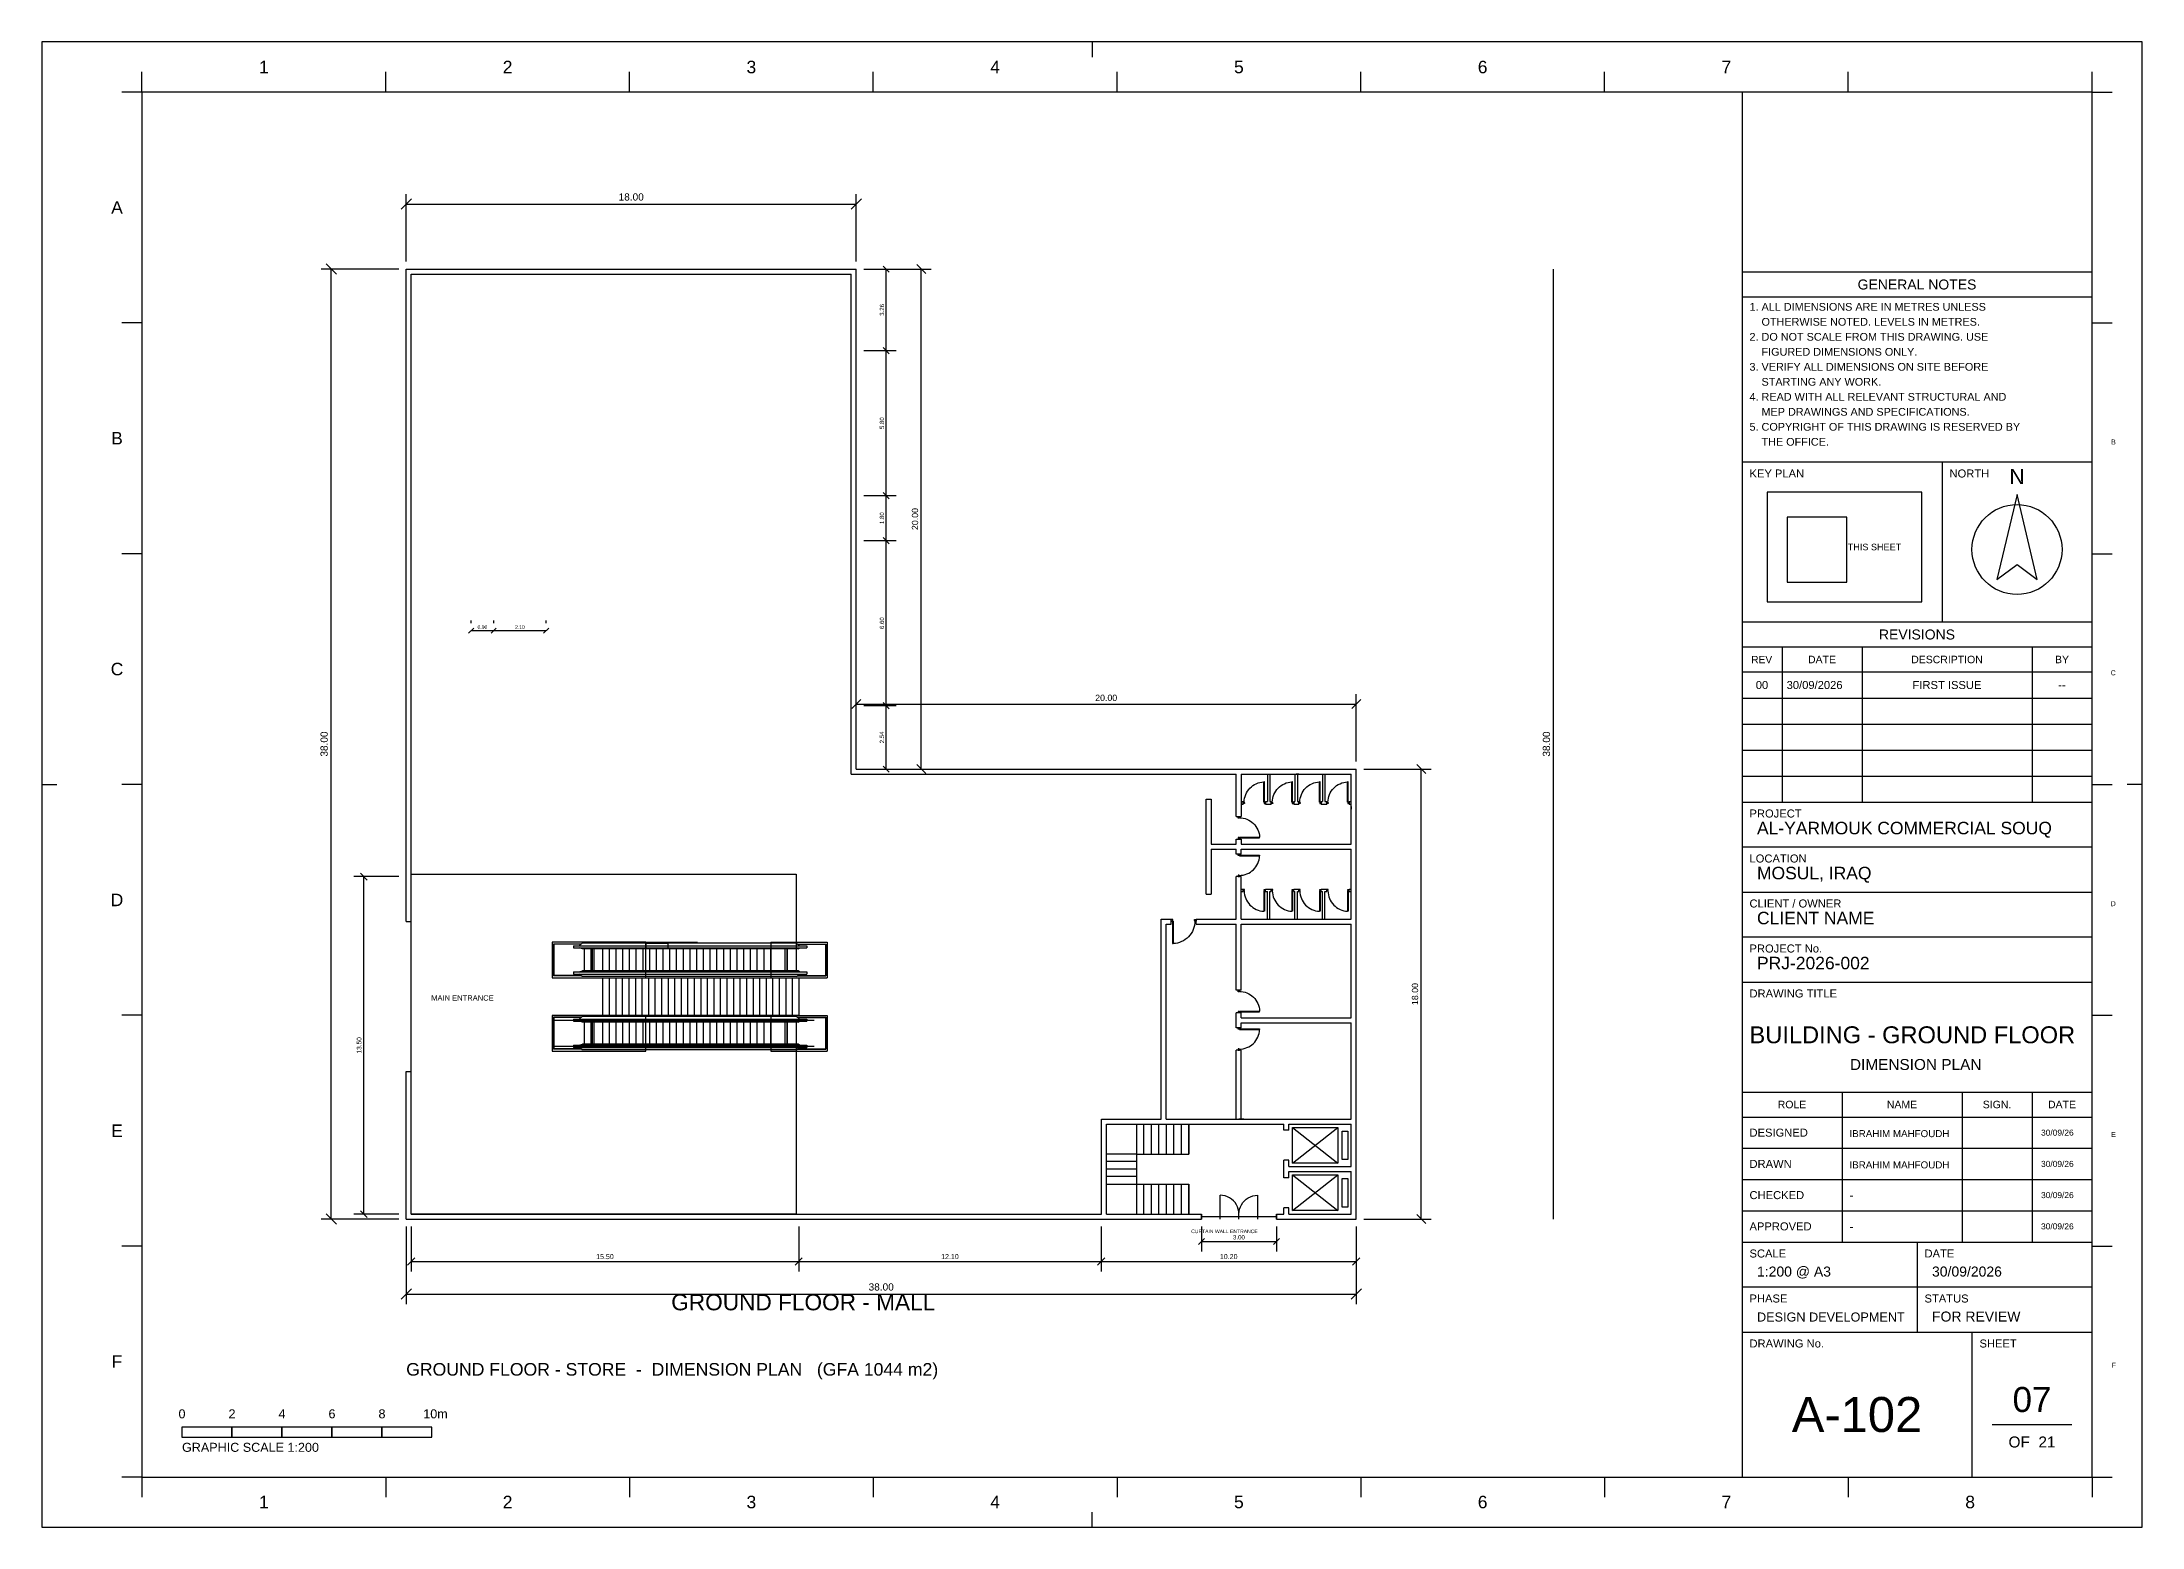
# Model space of a CAD drawing. Header units: metres. Extents: x 0 to 3661, y -5 to 371.
# Drawn here: x 2508 to 2592, y 0 to 59.4 of the extents above; entities that cross this region are included whole.
import ezdxf
from ezdxf.enums import TextEntityAlignment as Align

# ---------------------------------------------------------------- set-up
doc = ezdxf.new("R2010")
doc.units = ezdxf.units.M
doc.header["$MEASUREMENT"] = 0
doc.layers.get('0').update_dxf_attribs({"color": 8})
for name, color, linetype in [('A-AREA', 5, 'Continuous'), ('A-DIM', 1, 'Continuous'), ('A-DOOR', 4, 'Continuous'), ('A-GLAZ', 4, 'Continuous'), ('A-TEXT', 7, 'Continuous'), ('A-WALL', 7, 'Continuous'), ('A3_FRAME', 7, 'Continuous'), ('A3_SHEET', 7, 'Continuous'), ('COL', 7, 'Continuous'), ('OP-ARQ-PISO', 7, 'Continuous'), ('OP-PROY_2', 7, 'Continuous'), ('STAIR', 8, 'Continuous'), ('TB_FIELDS', 7, 'Continuous'), ('TB_HEADINGS', 7, 'Continuous'), ('TB_LABELS', 7, 'Continuous'), ('TB_LINES_THICK', 7, 'Continuous'), ('TB_LINES_THIN', 7, 'Continuous'), ('TB_SYMBOLS', 7, 'Continuous'), ('TITLE', 1, 'Continuous'), ('WALL', 7, 'Continuous'), ('WINDOW', 7, 'Continuous')]:
    doc.layers.add(name, color=color, linetype=linetype)
doc.styles.get("Standard").update_dxf_attribs({"font": 'arial.ttf'})

msp = doc.modelspace()

# ---------------------------------------------------------------- linework, layer by layer
for p, q in [((2532.154, 23.396), (2528.409, 23.396)), ((2528.409, 23.396), (2528.409, 21.973)), ((2529.568, 23.32), (2528.466, 23.32)), ((2528.466, 23.32), (2528.466, 22.049)), ((2529.554, 23.308), (2528.478, 23.308)), ((2528.478, 23.308), (2528.478, 22.06)), ((2529.263, 23.25), (2538.591, 23.25)), ((2529.263, 23.25), (2529.263, 23.161)), ((2529.263, 23.161), (2538.591, 23.161)), ((2529.61, 23.353), (2529.481, 23.25)), ((2529.624, 23.12), (2529.481, 23.161)), ((2538.178, 23.353), (2529.61, 23.353)), ((2538.247, 23.12), (2529.624, 23.12)), ((2529.693, 23.12), (2529.693, 22.249)), ((2529.968, 22.249), (2529.968, 23.12)), ((2529.984, 22.249), (2529.984, 23.12)), ((2530.001, 23.12), (2530.001, 22.249)), ((2530.07, 23.12), (2530.07, 22.249)), ((2530.428, 22.249), (2530.428, 23.12)), ((2530.697, 22.249), (2530.697, 23.12)), ((2530.966, 22.249), (2530.966, 23.12)), ((2531.235, 22.249), (2531.235, 23.12)), ((2531.503, 22.249), (2531.503, 23.12)), ((2531.772, 22.249), (2531.772, 23.12)), ((2532.041, 22.249), (2532.041, 23.12)), ((2532.154, 21.973), (2532.154, 23.396)), ((2532.31, 22.249), (2532.31, 23.12)), ((2532.579, 22.249), (2532.579, 23.12)), ((2532.848, 22.249), (2532.848, 23.12)), ((2533.116, 22.249), (2533.116, 23.12)), ((2533.385, 22.249), (2533.385, 23.12)), ((2533.654, 22.249), (2533.654, 23.12)), ((2533.923, 22.249), (2533.923, 23.12)), ((2534.192, 22.249), (2534.192, 23.12)), ((2534.461, 22.249), (2534.461, 23.12)), ((2534.729, 22.249), (2534.729, 23.12)), ((2534.998, 22.249), (2534.998, 23.12)), ((2535.267, 22.249), (2535.267, 23.12)), ((2535.536, 22.249), (2535.536, 23.12)), ((2535.805, 22.249), (2535.805, 23.12)), ((2536.074, 22.249), (2536.074, 23.12)), ((2536.342, 22.249), (2536.342, 23.12)), ((2536.611, 22.249), (2536.611, 23.12)), ((2536.88, 22.249), (2536.88, 23.12)), ((2537.152, 23.396), (2537.152, 21.973)), ((2537.152, 23.396), (2539.409, 23.396)), ((2537.152, 22.249), (2537.152, 23.12)), ((2537.717, 23.12), (2537.717, 22.249)), ((2537.787, 23.12), (2537.787, 22.249)), ((2537.803, 22.249), (2537.803, 23.12)), ((2537.819, 22.249), (2537.819, 23.12)), ((2538.164, 23.12), (2538.164, 22.249)), ((2538.178, 23.353), (2538.306, 23.25)), ((2538.219, 23.32), (2539.352, 23.32)), ((2538.233, 23.308), (2539.341, 23.308)), ((2538.247, 23.12), (2538.306, 23.161)), ((2538.591, 23.25), (2538.591, 23.161)), ((2539.341, 23.308), (2539.341, 22.06)), ((2539.352, 23.32), (2539.352, 22.049)), ((2539.409, 23.396), (2539.409, 21.973)), ((2528.409, 21.973), (2532.154, 21.973)), ((2529.568, 22.049), (2528.466, 22.049)), ((2529.554, 22.06), (2528.478, 22.06)), ((2529.263, 22.208), (2538.591, 22.208)), ((2529.263, 22.208), (2529.263, 22.119)), ((2529.263, 22.119), (2538.591, 22.119)), ((2529.481, 22.208), (2529.624, 22.249)), ((2529.61, 22.016), (2529.481, 22.119)), ((2538.178, 22.016), (2529.61, 22.016)), ((2538.244, 22.249), (2529.624, 22.249)), ((2537.152, 21.973), (2539.409, 21.973)), ((2538.178, 22.016), (2538.306, 22.119)), ((2538.219, 22.049), (2539.352, 22.049)), ((2538.233, 22.06), (2539.341, 22.06)), ((2538.306, 22.208), (2538.244, 22.249)), ((2538.591, 22.208), (2538.591, 22.119)), ((2532.154, 20.463), (2528.409, 20.463)), ((2528.409, 20.463), (2528.409, 19.039)), ((2529.568, 20.387), (2528.466, 20.387)), ((2528.466, 20.387), (2528.466, 19.116)), ((2528.466, 20.272), (2538.887, 20.272)), ((2529.554, 20.375), (2528.478, 20.375)), ((2528.478, 20.375), (2528.478, 19.127)), ((2529.263, 20.317), (2538.591, 20.317)), ((2529.263, 20.317), (2529.263, 20.228)), ((2529.263, 20.228), (2538.591, 20.228)), ((2529.61, 20.42), (2529.481, 20.317)), ((2529.624, 20.187), (2529.481, 20.228)), ((2538.178, 20.42), (2529.61, 20.42)), ((2538.247, 20.187), (2529.624, 20.187)), ((2529.693, 20.187), (2529.693, 19.315)), ((2529.968, 19.315), (2529.968, 20.187)), ((2529.984, 19.315), (2529.984, 20.187)), ((2530.001, 20.187), (2530.001, 19.315)), ((2530.07, 20.187), (2530.07, 19.315)), ((2530.428, 19.315), (2530.428, 20.187)), ((2530.697, 19.315), (2530.697, 20.187)), ((2530.966, 19.315), (2530.966, 20.187)), ((2531.235, 19.315), (2531.235, 20.187)), ((2531.503, 19.315), (2531.503, 20.187)), ((2531.772, 19.315), (2531.772, 20.187)), ((2532.041, 19.315), (2532.041, 20.187)), ((2532.154, 19.039), (2532.154, 20.463)), ((2532.31, 19.315), (2532.31, 20.187)), ((2532.579, 19.315), (2532.579, 20.187)), ((2532.848, 19.315), (2532.848, 20.187)), ((2533.116, 19.315), (2533.116, 20.187)), ((2533.385, 19.315), (2533.385, 20.187)), ((2533.654, 19.315), (2533.654, 20.187)), ((2533.923, 19.315), (2533.923, 20.187)), ((2534.192, 19.315), (2534.192, 20.187)), ((2534.461, 19.315), (2534.461, 20.187)), ((2534.729, 19.315), (2534.729, 20.187)), ((2534.998, 19.315), (2534.998, 20.187)), ((2535.267, 19.315), (2535.267, 20.187)), ((2535.536, 19.315), (2535.536, 20.187)), ((2535.805, 19.315), (2535.805, 20.187)), ((2536.074, 19.315), (2536.074, 20.187)), ((2536.342, 19.315), (2536.342, 20.187)), ((2536.611, 19.315), (2536.611, 20.187)), ((2536.88, 19.315), (2536.88, 20.187)), ((2537.152, 20.463), (2537.152, 19.039)), ((2537.152, 20.463), (2539.409, 20.463)), ((2537.152, 19.315), (2537.152, 20.187)), ((2537.717, 20.187), (2537.717, 19.315)), ((2537.787, 20.187), (2537.787, 19.315)), ((2537.803, 19.315), (2537.803, 20.187)), ((2537.819, 19.315), (2537.819, 20.187)), ((2538.164, 20.187), (2538.164, 19.315)), ((2538.178, 20.42), (2538.306, 20.317)), ((2538.219, 20.387), (2539.352, 20.387)), ((2538.233, 20.375), (2539.341, 20.375)), ((2538.247, 20.187), (2538.306, 20.228)), ((2538.591, 20.317), (2538.591, 20.228)), ((2539.341, 20.375), (2539.341, 19.127)), ((2539.352, 20.387), (2539.352, 19.116)), ((2539.409, 20.463), (2539.409, 19.039)), ((2528.409, 19.039), (2532.154, 19.039)), ((2528.466, 19.23), (2538.887, 19.23)), ((2529.568, 19.116), (2528.466, 19.116)), ((2529.554, 19.127), (2528.478, 19.127)), ((2529.263, 19.275), (2538.591, 19.275)), ((2529.263, 19.275), (2529.263, 19.185)), ((2529.263, 19.185), (2538.591, 19.185)), ((2529.481, 19.275), (2529.624, 19.315)), ((2529.61, 19.082), (2529.481, 19.185)), ((2538.178, 19.082), (2529.61, 19.082)), ((2538.244, 19.315), (2529.624, 19.315)), ((2537.152, 19.039), (2539.409, 19.039)), ((2538.178, 19.082), (2538.306, 19.185)), ((2538.219, 19.116), (2539.352, 19.116)), ((2538.233, 19.127), (2539.341, 19.127)), ((2538.306, 19.275), (2538.244, 19.315)), ((2538.591, 19.275), (2538.591, 19.185)), ((2551.778, 16.118), (2551.778, 14.918)), ((2552.078, 14.918), (2552.078, 16.118)), ((2552.378, 14.918), (2552.378, 16.118)), ((2552.678, 14.918), (2552.678, 16.118)), ((2552.978, 14.918), (2552.978, 16.118)), ((2553.278, 14.918), (2553.278, 16.118)), ((2553.578, 14.918), (2553.578, 16.118)), ((2553.878, 14.918), (2553.878, 16.118)), ((2553.878, 16.118), (2553.878, 14.918)), ((2557.878, 15.868), (2557.678, 15.868)), ((2551.778, 14.918), (2550.578, 14.918)), ((2551.778, 14.618), (2550.578, 14.618)), ((2551.778, 14.318), (2550.578, 14.318)), ((2551.778, 14.918), (2551.778, 14.618)), ((2551.778, 14.918), (2552.078, 14.918)), ((2551.778, 14.618), (2551.778, 14.318)), ((2551.778, 14.318), (2551.778, 14.018)), ((2552.078, 14.918), (2552.378, 14.918)), ((2552.378, 14.918), (2552.678, 14.918)), ((2552.678, 14.918), (2552.978, 14.918)), ((2552.978, 14.918), (2553.278, 14.918)), ((2553.278, 14.918), (2553.578, 14.918)), ((2553.578, 14.918), (2553.878, 14.918)), ((2557.878, 14.668), (2557.678, 14.668)), ((2551.778, 14.018), (2550.578, 14.018)), ((2550.578, 13.718), (2551.778, 13.718)), ((2551.778, 14.018), (2551.778, 13.718)), ((2551.778, 13.718), (2551.778, 12.518)), ((2551.778, 13.718), (2553.578, 13.718)), ((2552.078, 12.518), (2552.078, 13.718)), ((2552.378, 12.518), (2552.378, 13.718)), ((2552.678, 12.518), (2552.678, 13.718)), ((2552.978, 12.518), (2552.978, 13.718)), ((2553.278, 12.518), (2553.278, 13.718)), ((2553.578, 12.518), (2553.578, 13.718)), ((2553.578, 13.718), (2553.878, 13.718)), ((2553.878, 12.518), (2553.878, 13.718)), ((2553.878, 13.718), (2553.878, 12.518)), ((2557.878, 13.968), (2557.678, 13.968)), ((2557.878, 12.768), (2557.678, 12.768)), ((2554.378, 12.518), (2554.378, 12.318)), ((2557.378, 12.518), (2557.378, 12.318))]:
    msp.add_line(p, q)
msp.add_lwpolyline([(2538.164, 19.315), (2538.164, 12.518), (2522.768, 12.518), (2522.768, 26.118), (2538.164, 26.118), (2538.164, 23.12)])
at = {"layer": 'A-DIM'}
for p, q in [((2522.362, 52.712), (2522.774, 53.124)), ((2522.568, 50.618), (2522.568, 53.318)), ((2540.362, 52.712), (2540.774, 53.124)), ((2540.568, 50.618), (2540.568, 53.318)), ((2522.568, 52.918), (2540.568, 52.918)), ((2519.774, 50.112), (2519.362, 50.524)), ((2541.891, 50.191), (2541.645, 50.437)), ((2543.348, 50.138), (2542.988, 50.498)), ((2522.268, 50.318), (2519.168, 50.318)), ((2519.568, 12.318), (2519.568, 50.318)), ((2540.868, 50.318), (2543.568, 50.318)), ((2540.868, 50.314), (2542.168, 50.314)), ((2541.768, 47.054), (2541.768, 50.314)), ((2543.168, 30.318), (2543.168, 50.318)), ((2568.46, 12.318), (2568.46, 50.318)), ((2540.868, 47.054), (2542.168, 47.054)), ((2540.868, 47.054), (2542.168, 47.054)), ((2541.891, 46.931), (2541.645, 47.177)), ((2541.891, 46.931), (2541.645, 47.177)), ((2541.768, 41.254), (2541.768, 47.054)), ((2540.868, 41.254), (2542.168, 41.254)), ((2540.868, 41.254), (2542.168, 41.254)), ((2541.891, 41.131), (2541.645, 41.377)), ((2541.891, 41.131), (2541.645, 41.377)), ((2541.768, 39.454), (2541.768, 41.254)), ((2541.891, 39.331), (2541.645, 39.577)), ((2541.891, 39.331), (2541.645, 39.577)), ((2540.868, 39.454), (2542.168, 39.454)), ((2540.868, 39.454), (2542.168, 39.454)), ((2541.768, 32.854), (2541.768, 39.454)), ((2525.168, 36.154), (2525.168, 36.254)), ((2526.068, 36.154), (2526.068, 36.254)), ((2526.068, 36.154), (2526.068, 36.254)), ((2528.168, 36.154), (2528.168, 36.254)), ((2525.065, 35.751), (2525.271, 35.957)), ((2525.168, 35.854), (2526.068, 35.854)), ((2525.965, 35.751), (2526.171, 35.957)), ((2525.965, 35.751), (2526.171, 35.957)), ((2526.068, 35.854), (2528.168, 35.854)), ((2528.065, 35.751), (2528.271, 35.957)), ((2540.388, 32.738), (2540.748, 33.098)), ((2540.568, 30.618), (2540.568, 33.318)), ((2540.568, 32.918), (2560.568, 32.918)), ((2540.868, 32.854), (2542.168, 32.854)), ((2540.868, 32.854), (2542.168, 32.854)), ((2541.891, 32.731), (2541.645, 32.977)), ((2541.891, 32.731), (2541.645, 32.977)), ((2541.768, 30.314), (2541.768, 32.854)), ((2560.388, 32.738), (2560.748, 33.098)), ((2560.568, 30.618), (2560.568, 33.318)), ((2540.868, 30.318), (2543.568, 30.318)), ((2540.868, 30.314), (2542.168, 30.314)), ((2541.891, 30.191), (2541.645, 30.437)), ((2543.348, 30.138), (2542.988, 30.498)), ((2560.868, 30.318), (2563.568, 30.318)), ((2563.348, 30.138), (2562.988, 30.498)), ((2563.168, 12.318), (2563.168, 30.318)), ((2521.002, 25.88), (2520.734, 26.148)), ((2522.268, 26.014), (2520.468, 26.014)), ((2520.868, 12.518), (2520.868, 26.014)), ((2521.002, 12.384), (2520.734, 12.652)), ((2522.268, 12.318), (2519.168, 12.318)), ((2519.774, 12.112), (2519.362, 12.524)), ((2522.268, 12.518), (2520.468, 12.518)), ((2522.568, 12.018), (2522.568, 8.918)), ((2522.768, 12.018), (2522.768, 10.218)), ((2538.268, 12.018), (2538.268, 10.218)), ((2538.268, 12.018), (2538.268, 10.218)), ((2550.368, 12.018), (2550.368, 10.218)), ((2550.368, 12.018), (2550.368, 10.218)), ((2554.378, 12.018), (2554.378, 11.018)), ((2557.378, 12.018), (2557.378, 11.018)), ((2560.568, 12.018), (2560.568, 8.918)), ((2560.568, 12.018), (2560.568, 10.218)), ((2560.868, 12.318), (2563.568, 12.318)), ((2563.348, 12.138), (2562.988, 12.498)), ((2554.255, 11.295), (2554.501, 11.541)), ((2554.378, 11.418), (2557.378, 11.418)), ((2557.255, 11.295), (2557.501, 11.541)), ((2522.624, 10.474), (2522.912, 10.762)), ((2522.768, 10.618), (2538.268, 10.618)), ((2538.124, 10.474), (2538.412, 10.762)), ((2538.124, 10.474), (2538.412, 10.762)), ((2538.268, 10.618), (2550.368, 10.618)), ((2550.224, 10.474), (2550.512, 10.762)), ((2550.224, 10.474), (2550.512, 10.762)), ((2550.368, 10.618), (2560.568, 10.618)), ((2560.424, 10.474), (2560.712, 10.762)), ((2522.362, 9.112), (2522.774, 9.524)), ((2522.568, 9.318), (2560.568, 9.318)), ((2560.362, 9.112), (2560.774, 9.524))]:
    msp.add_line(p, q, dxfattribs=at)
at = {"layer": 'A-DOOR'}
for p, q in [((2555.128, 12.518), (2555.128, 13.268)), ((2556.628, 12.518), (2556.628, 13.268))]:
    msp.add_line(p, q, dxfattribs=at)
for points in [[(2555.878, 12.518), (2555.872, 12.616), (2555.852, 12.712), (2555.821, 12.805), (2555.778, 12.893), (2555.723, 12.975), (2555.658, 13.048), (2555.585, 13.113), (2555.503, 13.168), (2555.415, 13.211), (2555.322, 13.242), (2555.226, 13.262), (2555.128, 13.268)], [(2555.878, 12.518), (2555.884, 12.616), (2555.904, 12.712), (2555.935, 12.805), (2555.979, 12.893), (2556.033, 12.975), (2556.098, 13.048), (2556.171, 13.113), (2556.253, 13.168), (2556.341, 13.211), (2556.434, 13.242), (2556.53, 13.262), (2556.628, 13.268)]]:
    msp.add_lwpolyline(points, dxfattribs=at)
at = {"layer": 'A-GLAZ'}
for p, q in [((2554.378, 12.318), (2554.378, 12.518)), ((2554.378, 12.418), (2557.378, 12.418)), ((2555.128, 12.318), (2555.128, 12.518)), ((2555.878, 12.318), (2555.878, 12.518)), ((2556.628, 12.318), (2556.628, 12.518))]:
    msp.add_line(p, q, dxfattribs=at)
at = {"layer": 'A-WALL'}
for p, q in [((2522.568, 50.318), (2540.568, 50.318)), ((2522.568, 24.218), (2522.568, 50.318)), ((2522.768, 50.118), (2540.368, 50.118)), ((2522.768, 24.218), (2522.768, 50.118)), ((2540.368, 30.118), (2540.368, 50.118)), ((2540.568, 30.318), (2540.568, 50.318)), ((2540.568, 30.318), (2560.568, 30.318)), ((2560.568, 12.318), (2560.568, 30.318)), ((2540.368, 30.118), (2555.768, 30.118)), ((2555.968, 30.118), (2560.368, 30.118)), ((2560.368, 27.318), (2560.368, 30.118)), ((2554.568, 29.118), (2554.768, 29.118)), ((2554.768, 27.318), (2555.768, 27.318)), ((2554.768, 27.118), (2555.768, 27.118)), ((2555.968, 27.318), (2560.368, 27.318)), ((2555.968, 27.118), (2560.368, 27.118)), ((2560.368, 24.318), (2560.368, 27.118)), ((2554.568, 25.318), (2554.768, 25.318)), ((2522.568, 24.218), (2522.768, 24.218)), ((2552.768, 24.318), (2553.168, 24.318)), ((2552.768, 16.318), (2552.768, 24.318)), ((2552.968, 24.118), (2553.168, 24.118)), ((2552.968, 16.318), (2552.968, 24.118)), ((2553.168, 24.118), (2553.168, 24.318)), ((2554.168, 24.318), (2555.768, 24.318)), ((2554.168, 24.118), (2554.168, 24.318)), ((2554.168, 24.118), (2555.768, 24.118)), ((2555.968, 24.318), (2560.368, 24.318)), ((2555.968, 24.118), (2560.368, 24.118)), ((2560.368, 20.368), (2560.368, 24.118)), ((2555.968, 20.368), (2560.368, 20.368)), ((2555.968, 20.168), (2560.368, 20.168)), ((2560.368, 16.318), (2560.368, 20.168)), ((2522.568, 18.218), (2522.768, 18.218)), ((2522.568, 12.318), (2522.568, 18.218)), ((2522.768, 12.518), (2522.768, 18.218)), ((2550.378, 16.318), (2552.768, 16.318)), ((2550.378, 12.518), (2550.378, 16.318)), ((2550.578, 16.118), (2557.678, 16.118)), ((2550.578, 12.518), (2550.578, 16.118)), ((2552.968, 16.318), (2555.768, 16.318)), ((2555.768, 16.318), (2560.368, 16.318)), ((2557.878, 16.118), (2560.368, 16.118)), ((2560.368, 14.418), (2560.368, 16.118)), ((2560.368, 12.518), (2560.368, 14.218)), ((2522.568, 12.318), (2554.378, 12.318)), ((2522.768, 12.518), (2550.378, 12.518)), ((2550.578, 12.518), (2554.378, 12.518)), ((2554.378, 12.318), (2554.378, 12.518)), ((2557.378, 12.518), (2557.678, 12.518)), ((2557.378, 12.318), (2557.378, 12.518)), ((2557.378, 12.318), (2560.568, 12.318)), ((2557.878, 12.518), (2560.368, 12.518))]:
    msp.add_line(p, q, dxfattribs=at)
at = {"layer": 'A3_FRAME'}
for p, q in [((2550, 59.4), (2550, 58.8)), ((2508, 29.7), (2508.6, 29.7)), ((2592, 29.7), (2591.4, 29.7)), ((2550, 0), (2550, 0.6))]:
    msp.add_line(p, q, dxfattribs=at)
for points in [[(2512, 2), (2590, 2), (2590, 57.4), (2512, 57.4)], [(2576, 2), (2590, 2), (2590, 57.4), (2576, 57.4)]]:
    msp.add_lwpolyline(points, close=True, dxfattribs=at)
at = {"layer": 'A3_SHEET'}
msp.add_lwpolyline([(2508, 0), (2592, 0), (2592, 59.4), (2508, 59.4)], close=True, dxfattribs=at)
at = {"layer": 'COL'}
msp.add_lwpolyline([(2533.037, 23.353), (2533.037, 23.135), (2532.166, 23.135), (2532.166, 23.353)], close=True, dxfattribs=at)
at = {"layer": 'OP-ARQ-PISO'}
msp.add_lwpolyline([(2530.428, 20.463), (2530.428, 21.973), (2538.27, 21.973), (2538.27, 20.463)], close=True, dxfattribs=at)
for points in [[(2530.689, 21.973), (2530.689, 20.463)], [(2530.951, 21.973), (2530.951, 20.463)], [(2531.212, 21.973), (2531.212, 20.463)], [(2531.474, 21.973), (2531.474, 20.463)], [(2531.735, 21.973), (2531.735, 20.463)], [(2531.997, 21.973), (2531.997, 20.463)], [(2532.258, 21.973), (2532.258, 20.463)], [(2532.519, 21.973), (2532.519, 20.463)], [(2532.781, 21.973), (2532.781, 20.463)], [(2533.042, 21.973), (2533.042, 20.463)], [(2533.304, 21.973), (2533.304, 20.463)], [(2533.565, 21.973), (2533.565, 20.463)], [(2533.826, 21.973), (2533.826, 20.463)], [(2534.088, 21.973), (2534.088, 20.463)], [(2534.349, 21.973), (2534.349, 20.463)], [(2534.611, 21.973), (2534.611, 20.463)], [(2534.872, 21.973), (2534.872, 20.463)], [(2535.133, 21.973), (2535.133, 20.463)], [(2535.395, 21.973), (2535.395, 20.463)], [(2535.656, 21.973), (2535.656, 20.463)], [(2535.918, 21.973), (2535.918, 20.463)], [(2536.179, 21.973), (2536.179, 20.463)], [(2536.441, 21.973), (2536.441, 20.463)], [(2536.702, 21.973), (2536.702, 20.463)], [(2536.963, 21.973), (2536.963, 20.463)], [(2537.225, 21.973), (2537.225, 20.463)], [(2537.486, 21.973), (2537.486, 20.463)], [(2537.748, 21.973), (2537.748, 20.463)], [(2538.009, 21.973), (2538.009, 20.463)]]:
    msp.add_lwpolyline(points, dxfattribs=at)
at = {"layer": 'OP-PROY_2'}
msp.add_lwpolyline([(2531.861, 23.396), (2534.214, 23.396)], dxfattribs=at)
at = {"layer": 'STAIR'}
for p, q in [((2558.014, 14.554), (2558.014, 15.982)), ((2558.014, 15.982), (2559.833, 15.982)), ((2558.014, 14.554), (2559.833, 15.982)), ((2558.014, 15.982), (2559.833, 14.554)), ((2559.833, 15.982), (2559.833, 14.554)), ((2560.01, 14.697), (2560.01, 15.839)), ((2560.01, 15.839), (2560.232, 15.839)), ((2560.232, 15.839), (2560.232, 14.697)), ((2559.833, 14.554), (2558.014, 14.554)), ((2560.232, 14.697), (2560.01, 14.697)), ((2558.014, 12.654), (2558.014, 14.082)), ((2558.014, 14.082), (2559.833, 14.082)), ((2558.014, 12.654), (2559.833, 14.082)), ((2558.014, 14.082), (2559.833, 12.654)), ((2559.833, 14.082), (2559.833, 12.654)), ((2560.01, 12.797), (2560.01, 13.939)), ((2560.01, 13.939), (2560.232, 13.939)), ((2560.232, 13.939), (2560.232, 12.797)), ((2559.833, 12.654), (2558.014, 12.654)), ((2560.232, 12.797), (2560.01, 12.797))]:
    msp.add_line(p, q, dxfattribs=at)
at = {"layer": 'TB_LINES_THICK'}
for p, q in [((2576, 50.2), (2590, 50.2)), ((2576, 42.6), (2590, 42.6)), ((2576, 36.2), (2590, 36.2)), ((2576, 29), (2590, 29)), ((2576, 21.8), (2590, 21.8)), ((2576, 17.4), (2590, 17.4)), ((2576, 11.4), (2590, 11.4)), ((2576, 7.8), (2590, 7.8))]:
    msp.add_line(p, q, dxfattribs=at)
at = {"layer": 'TB_LINES_THIN'}
for p, q in [((2512, 57.4), (2512, 58.2)), ((2521.75, 57.4), (2521.75, 58.2)), ((2531.5, 57.4), (2531.5, 58.2)), ((2541.25, 57.4), (2541.25, 58.2)), ((2551, 57.4), (2551, 58.2)), ((2560.75, 57.4), (2560.75, 58.2)), ((2570.5, 57.4), (2570.5, 58.2)), ((2580.25, 57.4), (2580.25, 58.2)), ((2590, 57.4), (2590, 58.2)), ((2512, 57.4), (2511.2, 57.4)), ((2590, 57.4), (2590.8, 57.4)), ((2576, 49.2), (2590, 49.2)), ((2512, 48.167), (2511.2, 48.167)), ((2590, 48.167), (2590.8, 48.167)), ((2584, 42.6), (2584, 36.2)), ((2512, 38.933), (2511.2, 38.933)), ((2590, 38.933), (2590.8, 38.933)), ((2576, 35.2), (2590, 35.2)), ((2577.6, 35.2), (2577.6, 29)), ((2580.8, 35.2), (2580.8, 29)), ((2587.6, 35.2), (2587.6, 29)), ((2576, 34.2), (2590, 34.2)), ((2576, 33.16), (2590, 33.16)), ((2576, 32.12), (2590, 32.12)), ((2576, 31.08), (2590, 31.08)), ((2512, 29.7), (2511.2, 29.7)), ((2576, 30.04), (2590, 30.04)), ((2590, 29.7), (2590.8, 29.7)), ((2576, 27.2), (2590, 27.2)), ((2576, 25.4), (2590, 25.4)), ((2576, 23.6), (2590, 23.6)), ((2512, 20.467), (2511.2, 20.467)), ((2590, 20.467), (2590.8, 20.467)), ((2580, 17.4), (2580, 11.4)), ((2584.8, 17.4), (2584.8, 11.4)), ((2587.6, 17.4), (2587.6, 11.4)), ((2576, 16.4), (2590, 16.4)), ((2576, 15.15), (2590, 15.15)), ((2576, 13.9), (2590, 13.9)), ((2576, 12.65), (2590, 12.65)), ((2512, 11.233), (2511.2, 11.233)), ((2583, 11.4), (2583, 7.8)), ((2590, 11.233), (2590.8, 11.233)), ((2576, 9.6), (2590, 9.6)), ((2585.2, 7.8), (2585.2, 2)), ((2586, 4.1), (2589.2, 4.1)), ((2512, 2), (2511.2, 2)), ((2512, 2), (2512, 1.2)), ((2521.75, 2), (2521.75, 1.2)), ((2531.5, 2), (2531.5, 1.2)), ((2541.25, 2), (2541.25, 1.2)), ((2551, 2), (2551, 1.2)), ((2560.75, 2), (2560.75, 1.2)), ((2570.5, 2), (2570.5, 1.2)), ((2580.25, 2), (2580.25, 1.2)), ((2590, 2), (2590, 1.2)), ((2590, 2), (2590.8, 2))]:
    msp.add_line(p, q, dxfattribs=at)
for points in [[(2577, 37), (2583.2, 37), (2583.2, 41.4), (2577, 41.4)], [(2577.8, 37.8), (2580.2, 37.8), (2580.2, 40.4), (2577.8, 40.4)]]:
    msp.add_lwpolyline(points, close=True, dxfattribs=at)
at = {"layer": 'TB_SYMBOLS'}
for points in [[(2587, 41.3), (2586.2, 37.9), (2587, 38.5), (2587.8, 37.9)], [(2513.6, 3.6), (2515.6, 3.6), (2515.6, 4), (2513.6, 4)], [(2515.6, 3.6), (2517.6, 3.6), (2517.6, 4), (2515.6, 4)], [(2517.6, 3.6), (2519.6, 3.6), (2519.6, 4), (2517.6, 4)], [(2519.6, 3.6), (2521.6, 3.6), (2521.6, 4), (2519.6, 4)], [(2521.6, 3.6), (2523.6, 3.6), (2523.6, 4), (2521.6, 4)]]:
    msp.add_lwpolyline(points, close=True, dxfattribs=at)
msp.add_circle((2587, 39.1), 1.8, dxfattribs=at)
at = {"layer": 'WALL'}
for p, q in [((2555.768, 28.418), (2555.768, 30.118)), ((2555.968, 30.118), (2555.968, 28.418)), ((2557.018, 30.118), (2557.018, 29.018)), ((2557.118, 30.118), (2557.118, 29.018)), ((2558.118, 30.118), (2558.118, 29.018)), ((2558.268, 30.118), (2558.168, 30.118)), ((2558.218, 30.118), (2558.218, 29.018)), ((2559.218, 30.118), (2559.218, 29.018)), ((2559.318, 30.118), (2559.318, 29.018)), ((2554.568, 25.318), (2554.568, 29.118)), ((2554.768, 29.118), (2554.768, 27.318)), ((2555.968, 29.018), (2556.043, 29.018)), ((2555.968, 28.918), (2556.043, 28.918)), ((2556.043, 29.018), (2556.043, 28.918)), ((2556.943, 29.018), (2557.018, 29.018)), ((2556.943, 29.018), (2556.943, 28.918)), ((2556.943, 28.918), (2557.168, 28.918)), ((2557.118, 29.018), (2557.168, 29.018)), ((2557.168, 29.018), (2557.168, 28.918)), ((2558.068, 29.018), (2558.118, 29.018)), ((2558.068, 29.018), (2558.068, 28.918)), ((2558.068, 28.918), (2558.268, 28.918)), ((2558.218, 29.018), (2558.268, 29.018)), ((2558.268, 29.018), (2558.268, 28.918)), ((2559.168, 29.018), (2559.218, 29.018)), ((2559.168, 29.018), (2559.168, 28.918)), ((2559.168, 28.918), (2559.393, 28.918)), ((2559.318, 29.018), (2559.393, 29.018)), ((2559.393, 29.018), (2559.393, 28.918)), ((2560.293, 29.018), (2560.368, 29.018)), ((2560.293, 29.018), (2560.293, 28.918)), ((2560.293, 28.918), (2560.368, 28.918)), ((2560.368, 28.818), (2560.368, 28.718)), ((2555.768, 28.418), (2555.968, 28.418)), ((2554.768, 27.118), (2554.768, 25.318)), ((2555.768, 27.318), (2555.768, 27.518)), ((2555.768, 27.518), (2555.968, 27.518)), ((2555.768, 26.918), (2555.768, 27.118)), ((2555.968, 26.918), (2555.768, 26.918)), ((2555.968, 27.518), (2555.968, 27.318)), ((2555.968, 26.918), (2555.968, 27.118)), ((2555.768, 24.318), (2555.768, 26.018)), ((2555.968, 26.018), (2555.768, 26.018)), ((2555.968, 24.318), (2555.968, 26.018)), ((2555.968, 25.518), (2556.043, 25.518)), ((2555.968, 25.418), (2556.043, 25.418)), ((2556.043, 25.418), (2556.043, 25.518)), ((2556.943, 25.518), (2557.168, 25.518)), ((2556.943, 25.418), (2556.943, 25.518)), ((2556.943, 25.418), (2557.018, 25.418)), ((2557.018, 24.318), (2557.018, 25.418)), ((2557.118, 24.318), (2557.118, 25.418)), ((2557.118, 25.418), (2557.168, 25.418)), ((2557.168, 25.418), (2557.168, 25.518)), ((2558.068, 25.518), (2558.268, 25.518)), ((2558.068, 25.418), (2558.068, 25.518)), ((2558.068, 25.418), (2558.118, 25.418)), ((2558.118, 24.318), (2558.118, 25.418)), ((2558.218, 24.318), (2558.218, 25.418)), ((2558.218, 25.418), (2558.268, 25.418)), ((2558.268, 25.418), (2558.268, 25.518)), ((2559.168, 25.518), (2559.393, 25.518)), ((2559.168, 25.418), (2559.168, 25.518)), ((2559.168, 25.418), (2559.218, 25.418)), ((2559.218, 24.318), (2559.218, 25.418)), ((2559.318, 24.318), (2559.318, 25.418)), ((2559.318, 25.418), (2559.393, 25.418)), ((2559.393, 25.418), (2559.393, 25.518)), ((2560.293, 25.518), (2560.368, 25.518)), ((2560.293, 25.418), (2560.293, 25.518)), ((2560.293, 25.418), (2560.368, 25.418)), ((2560.368, 25.618), (2560.368, 25.718)), ((2555.768, 21.468), (2555.768, 24.118)), ((2555.968, 21.468), (2555.968, 24.118)), ((2555.968, 21.468), (2555.768, 21.468)), ((2555.968, 20.568), (2555.768, 20.568)), ((2555.768, 19.968), (2555.768, 20.568)), ((2555.968, 20.368), (2555.968, 20.568)), ((2555.968, 19.968), (2555.968, 20.168)), ((2555.968, 19.968), (2555.768, 19.968)), ((2555.768, 16.318), (2555.768, 19.068)), ((2555.968, 19.068), (2555.768, 19.068)), ((2555.968, 16.318), (2555.968, 19.068)), ((2556.068, 16.318), (2555.868, 16.318)), ((2557.678, 15.868), (2557.678, 16.118)), ((2557.878, 15.868), (2557.878, 16.118)), ((2557.678, 13.968), (2557.678, 14.668)), ((2557.878, 14.418), (2557.878, 14.668)), ((2557.878, 14.418), (2560.368, 14.418)), ((2557.878, 14.218), (2560.368, 14.218)), ((2557.878, 13.968), (2557.878, 14.218)), ((2557.678, 12.518), (2557.678, 12.768)), ((2557.878, 12.518), (2557.878, 12.768))]:
    msp.add_line(p, q, dxfattribs=at)
at = {"layer": 'WINDOW'}
for p, q in [((2556.898, 29.805), (2556.871, 29.805)), ((2556.871, 28.995), (2556.871, 29.805)), ((2556.898, 28.995), (2556.898, 29.805)), ((2558.023, 29.805), (2557.996, 29.805)), ((2557.996, 28.995), (2557.996, 29.805)), ((2558.023, 28.995), (2558.023, 29.805)), ((2559.123, 29.805), (2559.096, 29.805)), ((2559.096, 28.995), (2559.096, 29.805)), ((2559.123, 28.995), (2559.123, 29.805)), ((2560.248, 29.805), (2560.221, 29.805)), ((2560.221, 28.995), (2560.221, 29.805)), ((2560.248, 28.995), (2560.248, 29.805)), ((2556.043, 28.995), (2556.088, 28.995)), ((2556.043, 28.941), (2556.043, 28.995)), ((2556.102, 28.941), (2556.043, 28.941)), ((2556.088, 28.995), (2556.088, 28.968)), ((2556.088, 28.968), (2556.102, 28.968)), ((2556.102, 28.968), (2556.102, 28.941)), ((2556.943, 28.995), (2556.871, 28.995)), ((2556.898, 28.968), (2556.885, 28.968)), ((2556.885, 28.968), (2556.885, 28.941)), ((2556.885, 28.941), (2556.943, 28.941)), ((2556.898, 28.995), (2556.898, 28.968)), ((2556.943, 28.995), (2556.943, 28.941)), ((2557.168, 28.995), (2557.213, 28.995)), ((2557.168, 28.941), (2557.168, 28.995)), ((2557.227, 28.941), (2557.168, 28.941)), ((2557.213, 28.995), (2557.213, 28.968)), ((2557.213, 28.968), (2557.227, 28.968)), ((2557.227, 28.968), (2557.227, 28.941)), ((2558.068, 28.995), (2557.996, 28.995)), ((2558.023, 28.968), (2558.01, 28.968)), ((2558.01, 28.968), (2558.01, 28.941)), ((2558.01, 28.941), (2558.068, 28.941)), ((2558.023, 28.995), (2558.023, 28.968)), ((2558.068, 28.995), (2558.068, 28.941)), ((2558.268, 28.995), (2558.313, 28.995)), ((2558.268, 28.941), (2558.268, 28.995)), ((2558.327, 28.941), (2558.268, 28.941)), ((2558.313, 28.995), (2558.313, 28.968)), ((2558.313, 28.968), (2558.327, 28.968)), ((2558.327, 28.968), (2558.327, 28.941)), ((2559.168, 28.995), (2559.096, 28.995)), ((2559.123, 28.968), (2559.11, 28.968)), ((2559.11, 28.968), (2559.11, 28.941)), ((2559.11, 28.941), (2559.168, 28.941)), ((2559.123, 28.995), (2559.123, 28.968)), ((2559.168, 28.995), (2559.168, 28.941)), ((2559.393, 28.995), (2559.438, 28.995)), ((2559.393, 28.941), (2559.393, 28.995)), ((2559.452, 28.941), (2559.393, 28.941)), ((2559.438, 28.995), (2559.438, 28.968)), ((2559.438, 28.968), (2559.452, 28.968)), ((2559.452, 28.968), (2559.452, 28.941)), ((2560.293, 28.995), (2560.221, 28.995)), ((2560.248, 28.968), (2560.235, 28.968)), ((2560.235, 28.968), (2560.235, 28.941)), ((2560.235, 28.941), (2560.293, 28.941)), ((2560.248, 28.995), (2560.248, 28.968)), ((2560.293, 28.995), (2560.293, 28.941)), ((2555.841, 28.359), (2555.841, 28.418)), ((2555.841, 28.418), (2555.895, 28.418)), ((2555.868, 28.359), (2555.841, 28.359)), ((2555.895, 28.373), (2555.868, 28.373)), ((2555.868, 28.373), (2555.868, 28.359)), ((2555.895, 28.418), (2555.895, 28.373)), ((2555.868, 27.576), (2555.841, 27.576)), ((2555.841, 27.576), (2555.841, 27.518)), ((2555.895, 27.518), (2555.841, 27.518)), ((2555.841, 26.859), (2555.841, 26.918)), ((2555.895, 26.918), (2555.841, 26.918)), ((2555.868, 27.563), (2555.868, 27.576)), ((2555.895, 27.563), (2555.868, 27.563)), ((2555.895, 27.59), (2556.705, 27.59)), ((2555.895, 27.518), (2555.895, 27.59)), ((2555.895, 27.563), (2556.705, 27.563)), ((2555.895, 26.918), (2555.895, 26.846)), ((2556.705, 27.563), (2556.705, 27.59)), ((2555.868, 26.859), (2555.841, 26.859)), ((2555.868, 26.076), (2555.841, 26.076)), ((2555.841, 26.076), (2555.841, 26.018)), ((2555.868, 26.873), (2555.868, 26.859)), ((2555.895, 26.873), (2555.868, 26.873)), ((2555.868, 26.063), (2555.868, 26.076)), ((2555.895, 26.063), (2555.868, 26.063)), ((2555.895, 26.873), (2556.705, 26.873)), ((2555.895, 26.846), (2556.705, 26.846)), ((2555.895, 26.018), (2555.895, 26.063)), ((2556.705, 26.873), (2556.705, 26.846)), ((2555.841, 26.018), (2555.895, 26.018)), ((2556.102, 25.495), (2556.043, 25.495)), ((2556.043, 25.495), (2556.043, 25.441)), ((2556.043, 25.441), (2556.088, 25.441)), ((2556.088, 25.441), (2556.088, 25.468)), ((2556.088, 25.468), (2556.102, 25.468)), ((2556.102, 25.468), (2556.102, 25.495)), ((2556.871, 25.441), (2556.871, 24.631)), ((2556.943, 25.441), (2556.871, 25.441)), ((2556.885, 25.468), (2556.885, 25.495)), ((2556.885, 25.495), (2556.943, 25.495)), ((2556.898, 25.468), (2556.885, 25.468)), ((2556.898, 25.441), (2556.898, 25.468)), ((2556.898, 25.441), (2556.898, 24.631)), ((2556.943, 25.441), (2556.943, 25.495)), ((2557.227, 25.495), (2557.168, 25.495)), ((2557.168, 25.495), (2557.168, 25.441)), ((2557.168, 25.441), (2557.213, 25.441)), ((2557.213, 25.441), (2557.213, 25.468)), ((2557.213, 25.468), (2557.227, 25.468)), ((2557.227, 25.468), (2557.227, 25.495)), ((2557.996, 25.441), (2557.996, 24.631)), ((2558.068, 25.441), (2557.996, 25.441)), ((2558.01, 25.468), (2558.01, 25.495)), ((2558.01, 25.495), (2558.068, 25.495)), ((2558.023, 25.468), (2558.01, 25.468)), ((2558.023, 25.441), (2558.023, 25.468)), ((2558.023, 25.441), (2558.023, 24.631)), ((2558.068, 25.441), (2558.068, 25.495)), ((2558.327, 25.495), (2558.268, 25.495)), ((2558.268, 25.495), (2558.268, 25.441)), ((2558.268, 25.441), (2558.313, 25.441)), ((2558.313, 25.441), (2558.313, 25.468)), ((2558.313, 25.468), (2558.327, 25.468)), ((2558.327, 25.468), (2558.327, 25.495)), ((2559.096, 25.441), (2559.096, 24.631)), ((2559.168, 25.441), (2559.096, 25.441)), ((2559.11, 25.468), (2559.11, 25.495)), ((2559.11, 25.495), (2559.168, 25.495)), ((2559.123, 25.468), (2559.11, 25.468)), ((2559.123, 25.441), (2559.123, 25.468)), ((2559.123, 25.441), (2559.123, 24.631)), ((2559.168, 25.441), (2559.168, 25.495)), ((2559.452, 25.495), (2559.393, 25.495)), ((2559.393, 25.495), (2559.393, 25.441)), ((2559.393, 25.441), (2559.438, 25.441)), ((2559.438, 25.441), (2559.438, 25.468)), ((2559.438, 25.468), (2559.452, 25.468)), ((2559.452, 25.468), (2559.452, 25.495)), ((2560.221, 25.441), (2560.221, 24.631)), ((2560.293, 25.441), (2560.221, 25.441)), ((2560.235, 25.468), (2560.235, 25.495)), ((2560.235, 25.495), (2560.293, 25.495)), ((2560.248, 25.468), (2560.235, 25.468)), ((2560.248, 25.441), (2560.248, 25.468)), ((2560.248, 25.441), (2560.248, 24.631)), ((2560.293, 25.441), (2560.293, 25.495)), ((2556.898, 24.631), (2556.871, 24.631)), ((2558.023, 24.631), (2557.996, 24.631)), ((2559.123, 24.631), (2559.096, 24.631)), ((2560.248, 24.631), (2560.221, 24.631)), ((2553.233, 24.295), (2553.168, 24.295)), ((2553.168, 24.235), (2553.168, 24.295)), ((2553.168, 24.235), (2553.248, 24.235)), ((2553.218, 24.265), (2553.233, 24.265)), ((2553.218, 24.235), (2553.218, 24.265)), ((2553.218, 24.235), (2553.218, 23.335)), ((2553.233, 24.265), (2553.233, 24.295)), ((2553.248, 24.235), (2553.248, 23.335)), ((2554.103, 24.265), (2554.103, 24.295)), ((2554.103, 24.295), (2554.168, 24.295)), ((2554.118, 24.265), (2554.103, 24.265)), ((2554.118, 24.235), (2554.118, 24.265)), ((2554.168, 24.235), (2554.118, 24.235)), ((2554.168, 24.295), (2554.168, 24.235)), ((2553.218, 23.335), (2553.248, 23.335)), ((2555.841, 21.409), (2555.841, 21.468)), ((2555.841, 21.468), (2555.895, 21.468)), ((2555.868, 21.409), (2555.841, 21.409)), ((2555.895, 21.423), (2555.868, 21.423)), ((2555.868, 21.423), (2555.868, 21.409)), ((2555.895, 21.468), (2555.895, 21.423)), ((2555.868, 20.626), (2555.841, 20.626)), ((2555.841, 20.626), (2555.841, 20.568)), ((2555.895, 20.568), (2555.841, 20.568)), ((2555.868, 20.613), (2555.868, 20.626)), ((2555.895, 20.613), (2555.868, 20.613)), ((2555.895, 20.64), (2556.705, 20.64)), ((2555.895, 20.568), (2555.895, 20.64)), ((2555.895, 20.613), (2556.705, 20.613)), ((2556.705, 20.613), (2556.705, 20.64)), ((2555.841, 19.909), (2555.841, 19.968)), ((2555.895, 19.968), (2555.841, 19.968)), ((2555.868, 19.909), (2555.841, 19.909)), ((2555.868, 19.923), (2555.868, 19.909)), ((2555.895, 19.923), (2555.868, 19.923)), ((2555.895, 19.968), (2555.895, 19.896)), ((2555.895, 19.923), (2556.705, 19.923)), ((2555.895, 19.896), (2556.705, 19.896)), ((2556.705, 19.923), (2556.705, 19.896)), ((2555.868, 19.126), (2555.841, 19.126)), ((2555.841, 19.126), (2555.841, 19.068)), ((2555.841, 19.068), (2555.895, 19.068)), ((2555.868, 19.113), (2555.868, 19.126)), ((2555.895, 19.113), (2555.868, 19.113)), ((2555.895, 19.068), (2555.895, 19.113))]:
    msp.add_line(p, q, dxfattribs=at)
for points in [[(2556.088, 28.995), (2556.093, 29.072), (2556.104, 29.149), (2556.123, 29.224), (2556.149, 29.297), (2556.182, 29.368), (2556.222, 29.434), (2556.267, 29.497), (2556.318, 29.556), (2556.375, 29.609), (2556.436, 29.657), (2556.502, 29.698), (2556.571, 29.733), (2556.643, 29.762), (2556.718, 29.783), (2556.794, 29.798), (2556.871, 29.805)], [(2557.213, 28.995), (2557.218, 29.072), (2557.229, 29.149), (2557.248, 29.224), (2557.274, 29.297), (2557.307, 29.368), (2557.347, 29.434), (2557.392, 29.497), (2557.443, 29.556), (2557.5, 29.609), (2557.561, 29.657), (2557.627, 29.698), (2557.696, 29.733), (2557.768, 29.762), (2557.843, 29.783), (2557.919, 29.798), (2557.996, 29.805)], [(2558.313, 28.995), (2558.318, 29.072), (2558.329, 29.149), (2558.348, 29.224), (2558.374, 29.297), (2558.407, 29.368), (2558.447, 29.434), (2558.492, 29.497), (2558.543, 29.556), (2558.6, 29.609), (2558.661, 29.657), (2558.727, 29.698), (2558.796, 29.733), (2558.868, 29.762), (2558.943, 29.783), (2559.019, 29.798), (2559.096, 29.805)], [(2559.438, 28.995), (2559.443, 29.072), (2559.454, 29.149), (2559.473, 29.224), (2559.499, 29.297), (2559.532, 29.368), (2559.572, 29.434), (2559.617, 29.497), (2559.668, 29.556), (2559.725, 29.609), (2559.786, 29.657), (2559.852, 29.698), (2559.921, 29.733), (2559.993, 29.762), (2560.068, 29.783), (2560.144, 29.798), (2560.221, 29.805)], [(2555.895, 28.373), (2555.973, 28.368), (2556.049, 28.357), (2556.124, 28.337), (2556.198, 28.311), (2556.268, 28.279), (2556.335, 28.239), (2556.398, 28.194), (2556.456, 28.143), (2556.509, 28.086), (2556.557, 28.025), (2556.598, 27.959), (2556.634, 27.89), (2556.662, 27.818), (2556.684, 27.743), (2556.698, 27.667), (2556.705, 27.59)], [(2555.895, 26.063), (2555.973, 26.067), (2556.049, 26.079), (2556.124, 26.098), (2556.198, 26.124), (2556.268, 26.157), (2556.335, 26.196), (2556.398, 26.242), (2556.456, 26.293), (2556.509, 26.349), (2556.557, 26.411), (2556.598, 26.476), (2556.634, 26.546), (2556.662, 26.618), (2556.684, 26.692), (2556.698, 26.768), (2556.705, 26.846)], [(2556.088, 25.441), (2556.093, 25.363), (2556.104, 25.287), (2556.123, 25.211), (2556.149, 25.138), (2556.182, 25.068), (2556.222, 25.001), (2556.267, 24.938), (2556.318, 24.88), (2556.375, 24.827), (2556.436, 24.779), (2556.502, 24.738), (2556.571, 24.702), (2556.643, 24.674), (2556.718, 24.652), (2556.794, 24.638), (2556.871, 24.631)], [(2557.213, 25.441), (2557.218, 25.363), (2557.229, 25.287), (2557.248, 25.211), (2557.274, 25.138), (2557.307, 25.068), (2557.347, 25.001), (2557.392, 24.938), (2557.443, 24.88), (2557.5, 24.827), (2557.561, 24.779), (2557.627, 24.738), (2557.696, 24.702), (2557.768, 24.674), (2557.843, 24.652), (2557.919, 24.638), (2557.996, 24.631)], [(2558.313, 25.441), (2558.318, 25.363), (2558.329, 25.287), (2558.348, 25.211), (2558.374, 25.138), (2558.407, 25.068), (2558.447, 25.001), (2558.492, 24.938), (2558.543, 24.88), (2558.6, 24.827), (2558.661, 24.779), (2558.727, 24.738), (2558.796, 24.702), (2558.868, 24.674), (2558.943, 24.652), (2559.019, 24.638), (2559.096, 24.631)], [(2559.438, 25.441), (2559.443, 25.363), (2559.454, 25.287), (2559.473, 25.211), (2559.499, 25.138), (2559.532, 25.068), (2559.572, 25.001), (2559.617, 24.938), (2559.668, 24.88), (2559.725, 24.827), (2559.786, 24.779), (2559.852, 24.738), (2559.921, 24.702), (2559.993, 24.674), (2560.068, 24.652), (2560.144, 24.638), (2560.221, 24.631)], [(2554.118, 24.235), (2554.113, 24.149), (2554.1, 24.063), (2554.079, 23.98), (2554.05, 23.899), (2554.014, 23.82), (2553.97, 23.746), (2553.919, 23.676), (2553.862, 23.611), (2553.8, 23.552), (2553.731, 23.5), (2553.659, 23.453), (2553.582, 23.414), (2553.502, 23.383), (2553.419, 23.359), (2553.334, 23.343), (2553.248, 23.335)], [(2555.895, 21.423), (2555.973, 21.418), (2556.049, 21.407), (2556.124, 21.387), (2556.198, 21.361), (2556.268, 21.329), (2556.335, 21.289), (2556.398, 21.244), (2556.456, 21.193), (2556.509, 21.136), (2556.557, 21.075), (2556.598, 21.009), (2556.634, 20.94), (2556.662, 20.868), (2556.684, 20.793), (2556.698, 20.717), (2556.705, 20.64)], [(2555.895, 19.113), (2555.973, 19.117), (2556.049, 19.129), (2556.124, 19.148), (2556.198, 19.174), (2556.268, 19.207), (2556.335, 19.246), (2556.398, 19.292), (2556.456, 19.343), (2556.509, 19.399), (2556.557, 19.461), (2556.598, 19.526), (2556.634, 19.596), (2556.662, 19.668), (2556.684, 19.742), (2556.698, 19.819), (2556.705, 19.896)]]:
    msp.add_lwpolyline(points, dxfattribs=at)

# ---------------------------------------------------------------- texts
at = {"layer": 'A-AREA'}
for s, height, p in [('MAIN ENTRANCE', 0.216, (2523.568, 21.054)), ('CURTAIN WALL ENTRANCE', 0.144, (2553.968, 11.754))]:
    msp.add_text(s, height=height, dxfattribs=at).set_placement(p)
at = {"layer": 'A-DIM'}
for s, height, p in [('18.00', 0.288, (2531.568, 53.058)), ('0.90', 0.144, (2525.618, 35.924)), ('2.10', 0.144, (2527.118, 35.924)), ('20.00', 0.252, (2550.568, 33.041)), ('15.50', 0.2016, (2530.518, 10.716)), ('12.10', 0.2016, (2544.318, 10.716)), ('10.20', 0.2016, (2555.468, 10.716)), ('3.00', 0.1728, (2555.878, 11.502)), ('38.00', 0.288, (2541.568, 9.458))]:
    msp.add_text(s, height=height, dxfattribs=at).set_placement(p, align=Align.CENTER)
for s, height, p in [('3.26', 0.1728, (2541.684, 48.684)), ('5.80', 0.1728, (2541.684, 44.154)), ('1.80', 0.1728, (2541.684, 40.354)), ('20.00', 0.252, (2543.046, 40.318)), ('6.60', 0.1728, (2541.684, 36.154)), ('38.00', 0.288, (2519.428, 31.318)), ('2.54', 0.1728, (2541.684, 31.584)), ('38.00', 0.288, (2568.32, 31.318)), ('18.00', 0.252, (2563.046, 21.318)), ('13.50', 0.1872, (2520.777, 19.266))]:
    msp.add_text(s, height=height, rotation=90, dxfattribs=at).set_placement(p, align=Align.CENTER)
at = {"layer": 'A-TEXT'}
msp.add_text('GROUND FLOOR - MALL', height=0.648, dxfattribs=at).set_placement((2533.168, 8.668))
at = {"layer": 'TB_FIELDS'}
for s, height, p in [('1. ALL DIMENSIONS ARE IN METRES UNLESS', 0.31, (2576.3, 48.652)), ('    OTHERWISE NOTED. LEVELS IN METRES.', 0.31, (2576.3, 48.052)), ('2. DO NOT SCALE FROM THIS DRAWING. USE', 0.31, (2576.3, 47.452)), ('    FIGURED DIMENSIONS ONLY.', 0.31, (2576.3, 46.852)), ('3. VERIFY ALL DIMENSIONS ON SITE BEFORE', 0.31, (2576.3, 46.252)), ('4. READ WITH ALL RELEVANT STRUCTURAL AND', 0.31, (2576.3, 45.052)), ('    STARTING ANY WORK.', 0.31, (2576.3, 45.652)), ('    MEP DRAWINGS AND SPECIFICATIONS.', 0.31, (2576.3, 44.452)), ('5. COPYRIGHT OF THIS DRAWING IS RESERVED BY', 0.31, (2576.3, 43.852)), ('    THE OFFICE.', 0.31, (2576.3, 43.252)), ('00', 0.32, (2576.551, 33.52)), ('30/09/2026', 0.32, (2577.784, 33.52)), ('FIRST ISSUE', 0.32, (2582.821, 33.52)), ('--', 0.32, (2588.651, 33.52)), ('AL-YARMOUK COMMERCIAL SOUQ', 0.5, (2576.6, 27.708)), ('MOSUL, IRAQ', 0.5, (2576.6, 25.908)), ('CLIENT NAME', 0.5, (2576.6, 24.108)), ('PRJ-2026-002', 0.5, (2576.6, 22.308)), ('DIMENSION PLAN', 0.44, (2580.318, 18.28)), ('IBRAHIM MAHFOUDH', 0.2799, (2580.3, 15.595)), ('30/09/26', 0.24, (2587.962, 15.655)), ('IBRAHIM MAHFOUDH', 0.2799, (2580.3, 14.345)), ('30/09/26', 0.24, (2587.962, 14.405)), ('-', 0.36, (2580.3, 13.095)), ('30/09/26', 0.24, (2587.962, 13.155)), ('-', 0.36, (2580.3, 11.845)), ('30/09/26', 0.24, (2587.962, 11.905)), ('1:200 @ A3', 0.4, (2576.6, 10.018)), ('30/09/2026', 0.4, (2583.6, 10.018)), ('DESIGN DEVELOPMENT', 0.3625, (2576.6, 8.218)), ('FOR REVIEW', 0.4, (2583.6, 8.218)), ('OF  21', 0.44, (2586.661, 3.18))]:
    msp.add_text(s, height=height, dxfattribs=at).set_placement(p)
at = {"layer": 'TB_HEADINGS'}
for s, height, p in [('GENERAL NOTES', 0.4, (2580.625, 49.5)), ('REVISIONS', 0.4, (2581.478, 35.5)), ('BUILDING - GROUND FLOOR', 0.6768, (2576.3, 19.35)), ('A-102', 1.4, (2577.992, 3.8)), ('07', 1, (2586.823, 4.6))]:
    msp.add_text(s, height=height, dxfattribs=at).set_placement(p)
at = {"layer": 'TB_LABELS'}
for s, height, p in [('1', 0.5, (2516.681, 58.15)), ('2', 0.5, (2526.431, 58.15)), ('3', 0.5, (2536.181, 58.15)), ('4', 0.5, (2545.931, 58.15)), ('5', 0.5, (2555.681, 58.15)), ('6', 0.5, (2565.431, 58.15)), ('7', 0.5, (2575.181, 58.15)), ('A', 0.5, (2510.767, 52.533)), ('B', 0.5, (2510.767, 43.3)), ('B', 0.2, (2590.767, 43.3)), ('KEY PLAN', 0.32, (2576.3, 41.98)), ('NORTH', 0.32, (2584.3, 41.98)), ('THIS SHEET', 0.26, (2580.23, 39.07)), ('C', 0.5, (2510.748, 34.067)), ('REV', 0.2915, (2576.369, 34.55)), ('DATE', 0.3, (2578.641, 34.55)), ('DESCRIPTION', 0.3, (2582.768, 34.55)), ('BY', 0.3, (2588.521, 34.55)), ('C', 0.2, (2590.748, 34.067)), ('PROJECT', 0.32, (2576.3, 28.38)), ('LOCATION', 0.32, (2576.3, 26.58)), ('D', 0.5, (2510.748, 24.833)), ('CLIENT / OWNER', 0.32, (2576.3, 24.78)), ('D', 0.2, (2590.748, 24.833)), ('PROJECT No.', 0.32, (2576.3, 22.98)), ('DRAWING TITLE', 0.32, (2576.3, 21.18)), ('ROLE', 0.3, (2577.429, 16.75)), ('NAME', 0.3, (2581.795, 16.75)), ('SIGN.', 0.3, (2585.63, 16.75)), ('DATE', 0.3, (2588.241, 16.75)), ('E', 0.5, (2510.767, 15.6)), ('DESIGNED', 0.32, (2576.3, 15.615)), ('E', 0.2, (2590.767, 15.6)), ('DRAWN', 0.32, (2576.3, 14.365)), ('CHECKED', 0.32, (2576.3, 13.115)), ('APPROVED', 0.32, (2576.3, 11.865)), ('SCALE', 0.32, (2576.3, 10.78)), ('DATE', 0.32, (2583.3, 10.78)), ('PHASE', 0.32, (2576.3, 8.98)), ('STATUS', 0.32, (2583.3, 8.98)), ('F', 0.5, (2510.787, 6.367)), ('DRAWING No.', 0.32, (2576.3, 7.18)), ('SHEET', 0.32, (2585.5, 7.18)), ('F', 0.2, (2590.787, 6.367)), ('0', 0.36, (2513.46, 4.347)), ('2', 0.36, (2515.46, 4.347)), ('4', 0.36, (2517.46, 4.347)), ('6', 0.36, (2519.46, 4.347)), ('8', 0.36, (2521.46, 4.347)), ('10m', 0.36, (2523.251, 4.347)), ('GRAPHIC SCALE 1:200', 0.36, (2513.6, 3.007)), ('1', 0.5, (2516.681, 0.75)), ('2', 0.5, (2526.431, 0.75)), ('3', 0.5, (2536.181, 0.75)), ('4', 0.5, (2545.931, 0.75)), ('5', 0.5, (2555.681, 0.75)), ('6', 0.5, (2565.431, 0.75)), ('7', 0.5, (2575.181, 0.75)), ('8', 0.5, (2584.931, 0.75))]:
    msp.add_text(s, height=height, dxfattribs=at).set_placement(p)
at = {"layer": 'TB_SYMBOLS'}
msp.add_text('N', height=0.6, dxfattribs=at).set_placement((2586.697, 41.718))
at = {"layer": 'TITLE'}
msp.add_text('GROUND FLOOR - STORE  -  DIMENSION PLAN   (GFA 1044 m2)', height=0.504, dxfattribs=at).set_placement((2522.568, 6.054))

doc.saveas('drawing.dxf')
